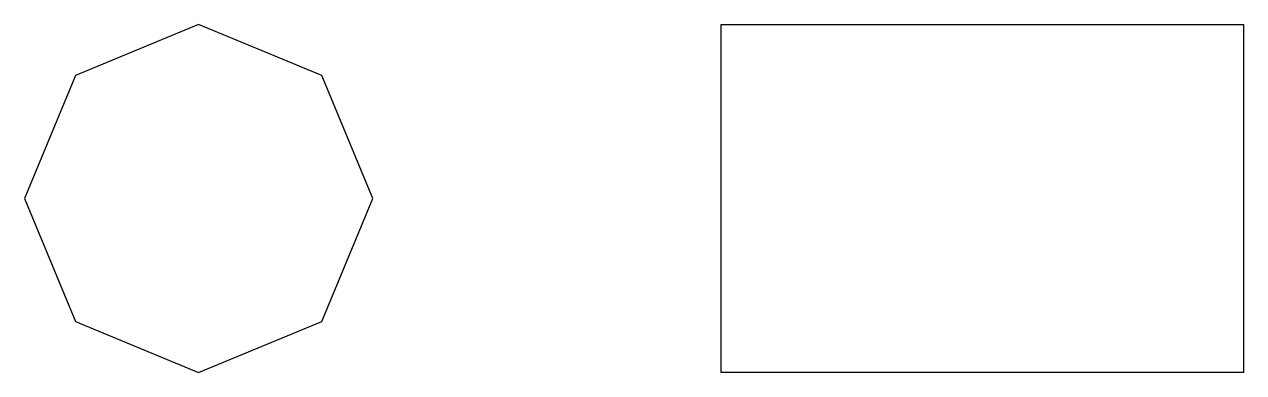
# Model space of a CAD drawing. Extents: x -10 to 60, y -10 to 10.
import ezdxf

# ---------------------------------------------------------------- set-up
doc = ezdxf.new("R2010")
doc.units = 0
doc.layers.get('0').update_dxf_attribs({"linetype": 'CONTINUOUS'})

msp = doc.modelspace()

# ---------------------------------------------------------------- linework, layer by layer
for p, q in [((0, 10), (-7.071, 7.071)), ((7.071, 7.071), (0, 10)), ((30, 10), (60, 10)), ((30, -10), (30, 10)), ((60, 10), (60, -10)), ((-7.071, 7.071), (-10, 0)), ((10, 0), (7.071, 7.071)), ((-10, 0), (-7.071, -7.071)), ((7.071, -7.071), (10, 0)), ((-7.071, -7.071), (0, -10)), ((0, -10), (7.071, -7.071)), ((60, -10), (30, -10))]:
    msp.add_line(p, q)

doc.saveas('drawing.dxf')
